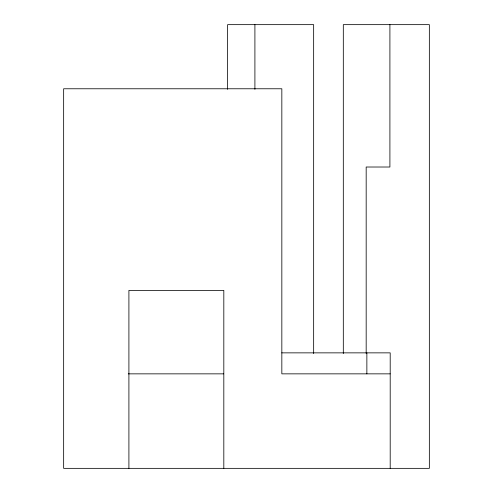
<?xml version="1.0" encoding="UTF-8"?>
<svg xmlns="http://www.w3.org/2000/svg" width="493" height="493" viewBox="0 0 493 493"><rect width="100%" height="100%" fill="white"/><g stroke="black" fill="none" stroke-linecap="round" stroke-linejoin="round"><path stroke-width="0.74" d="M281.762 352.859L390.197 352.859L390.197 468.35M128.266 373.854L223.686 373.854M390.197 373.854L281.836 373.854L281.836 88.771L63.652 88.771L63.652 468.35L429.348 468.35L429.348 24.65L343.313 24.65L343.313 353.567M389.908 24.65L389.908 167.016L366.176 167.016L366.176 353.395M366.866 352.859L366.866 373.854M313.653 353.567L313.653 24.65L227.618 24.65L227.618 89.356M254.906 24.65L254.906 89.325M223.816 468.35L223.816 290.395L128.907 290.395L128.907 468.35"/></g></svg>
